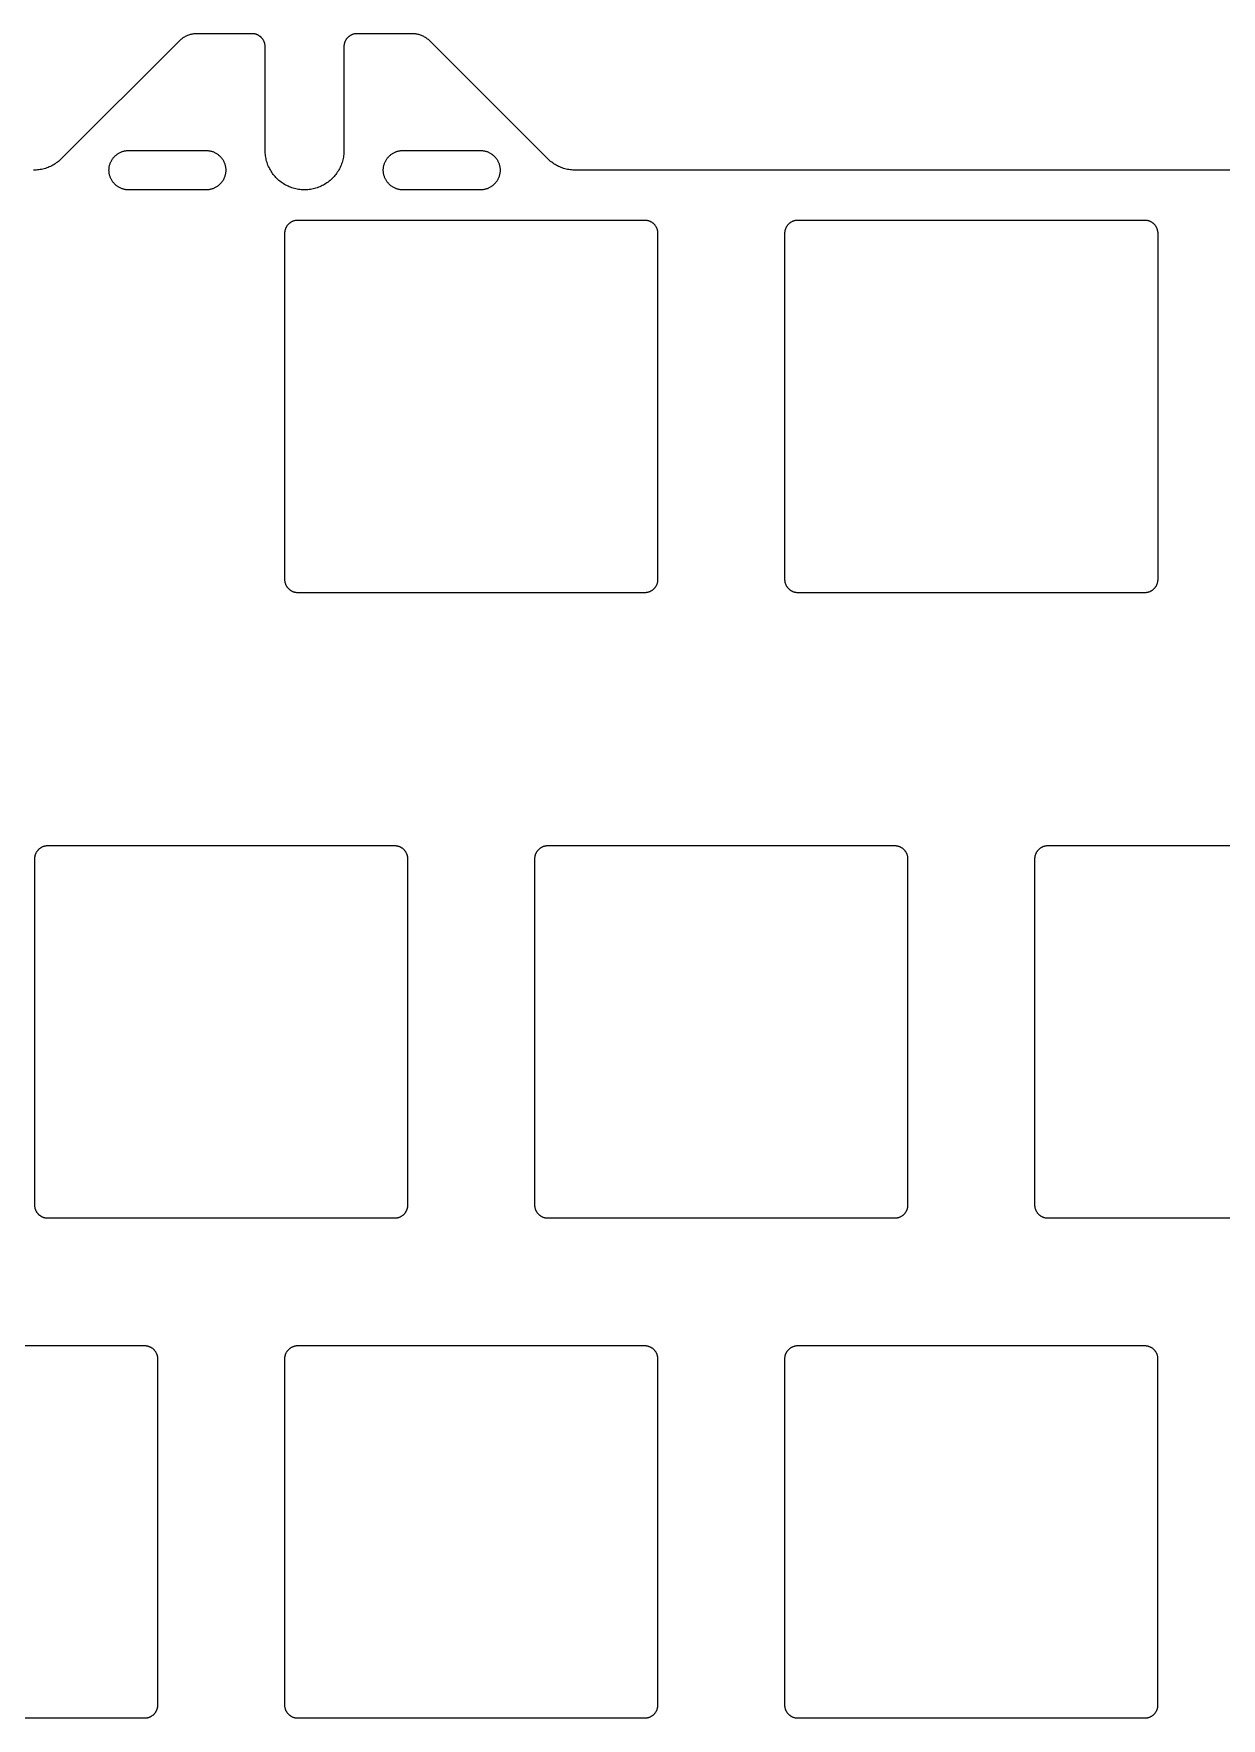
# Model space of a CAD drawing. Header units: millimetres. Extents: x -9 to 295, y -114 to 14.
# Drawn here: x 88.1 to 133.4, y -50 to 14.2 of the extents above; entities that cross this region are included whole.
import ezdxf

# ---------------------------------------------------------------- set-up
doc = ezdxf.new("R2010")
doc.units = ezdxf.units.MM
doc.layers.add('Layer 01', color=18, linetype='Continuous', true_color=0x000000)

msp = doc.modelspace()

# ---------------------------------------------------------------- linework, layer by layer
at = {"layer": 'Layer 01'}
for points in [[(177.004, 9), (108.746, 9), (108.695, 9.001), (108.644, 9.004), (108.593, 9.008), (108.542, 9.014), (108.491, 9.022), (108.441, 9.031), (108.391, 9.043), (108.342, 9.056), (108.293, 9.07), (108.244, 9.087), (108.196, 9.105), (108.149, 9.124), (108.102, 9.145), (108.056, 9.168), (108.011, 9.193), (107.967, 9.218), (107.924, 9.246), (107.881, 9.275), (107.84, 9.305), (107.8, 9.336), (107.761, 9.369), (107.722, 9.404), (107.686, 9.439), (103.218, 13.907), (103.193, 13.931), (103.168, 13.954), (103.142, 13.976), (103.115, 13.997), (103.087, 14.017), (103.059, 14.036), (103.03, 14.054), (103.001, 14.072), (102.971, 14.088), (102.94, 14.103), (102.909, 14.117), (102.878, 14.13), (102.846, 14.142), (102.813, 14.153), (102.781, 14.163), (102.748, 14.172), (102.714, 14.179), (102.681, 14.185), (102.647, 14.191), (102.613, 14.195), (102.579, 14.198), (102.545, 14.199), (102.511, 14.2), (100.425, 14.2), (100.408, 14.2), (100.391, 14.199), (100.374, 14.197), (100.357, 14.195), (100.34, 14.193), (100.323, 14.19), (100.307, 14.186), (100.29, 14.181), (100.274, 14.177), (100.258, 14.171), (100.242, 14.165), (100.226, 14.159), (100.21, 14.152), (100.195, 14.144), (100.18, 14.136), (100.165, 14.127), (100.151, 14.118), (100.137, 14.108), (100.123, 14.098), (100.109, 14.088), (100.096, 14.077), (100.084, 14.065), (100.071, 14.054), (100.06, 14.041), (100.048, 14.029), (100.037, 14.016), (100.027, 14.002), (100.017, 13.988), (100.007, 13.974), (99.998, 13.96), (99.989, 13.945), (99.981, 13.93), (99.973, 13.915), (99.966, 13.899), (99.96, 13.883), (99.954, 13.867), (99.948, 13.851), (99.944, 13.835), (99.939, 13.818), (99.935, 13.802), (99.932, 13.785), (99.93, 13.768), (99.928, 13.751), (99.926, 13.734), (99.925, 13.717), (99.925, 13.7), (99.925, 9.75), (99.924, 9.698), (99.921, 9.647), (99.917, 9.595), (99.911, 9.544), (99.903, 9.492), (99.893, 9.442), (99.881, 9.391), (99.868, 9.341), (99.853, 9.291), (99.836, 9.242), (99.818, 9.194), (99.798, 9.146), (99.776, 9.099), (99.753, 9.053), (99.728, 9.008), (99.702, 8.963), (99.674, 8.919), (99.645, 8.877), (99.614, 8.835), (99.581, 8.795), (99.548, 8.755), (99.513, 8.717), (99.476, 8.68), (99.439, 8.645), (99.4, 8.61), (99.36, 8.577), (99.319, 8.546), (99.277, 8.516), (99.234, 8.487), (99.19, 8.46), (99.145, 8.434), (99.099, 8.41), (99.052, 8.388), (99.005, 8.367), (98.957, 8.347), (98.908, 8.33), (98.859, 8.314), (98.809, 8.3), (98.759, 8.288), (98.708, 8.277), (98.657, 8.268), (98.606, 8.261), (98.554, 8.256), (98.503, 8.252), (98.451, 8.25), (98.399, 8.25), (98.347, 8.252), (98.296, 8.256), (98.244, 8.261), (98.193, 8.268), (98.142, 8.277), (98.091, 8.288), (98.041, 8.3), (97.991, 8.314), (97.942, 8.33), (97.893, 8.347), (97.845, 8.367), (97.798, 8.388), (97.751, 8.41), (97.705, 8.434), (97.66, 8.46), (97.616, 8.487), (97.573, 8.516), (97.531, 8.546), (97.49, 8.577), (97.45, 8.61), (97.411, 8.645), (97.374, 8.68), (97.337, 8.717), (97.302, 8.755), (97.269, 8.795), (97.236, 8.835), (97.205, 8.877), (97.176, 8.919), (97.148, 8.963), (97.122, 9.008), (97.097, 9.053), (97.074, 9.099), (97.052, 9.146), (97.032, 9.194), (97.014, 9.242), (96.997, 9.291), (96.982, 9.341), (96.969, 9.391), (96.957, 9.442), (96.947, 9.492), (96.939, 9.544), (96.933, 9.595), (96.929, 9.647), (96.926, 9.698), (96.925, 9.75), (96.925, 13.7), (96.925, 13.717), (96.924, 13.734), (96.922, 13.751), (96.92, 13.768), (96.918, 13.785), (96.915, 13.802), (96.911, 13.818), (96.906, 13.835), (96.902, 13.851), (96.896, 13.867), (96.89, 13.883), (96.884, 13.899), (96.877, 13.915), (96.869, 13.93), (96.861, 13.945), (96.852, 13.96), (96.843, 13.974), (96.833, 13.988), (96.823, 14.002), (96.813, 14.016), (96.802, 14.029), (96.79, 14.041), (96.779, 14.054), (96.766, 14.065), (96.754, 14.077), (96.741, 14.088), (96.727, 14.098), (96.713, 14.108), (96.699, 14.118), (96.685, 14.127), (96.67, 14.136), (96.655, 14.144), (96.64, 14.152), (96.624, 14.159), (96.608, 14.165), (96.592, 14.171), (96.576, 14.177), (96.56, 14.181), (96.543, 14.186), (96.527, 14.19), (96.51, 14.193), (96.493, 14.195), (96.476, 14.197), (96.459, 14.199), (96.442, 14.2), (96.425, 14.2), (94.339, 14.2), (94.305, 14.199), (94.271, 14.198), (94.237, 14.195), (94.203, 14.191), (94.169, 14.185), (94.136, 14.179), (94.102, 14.172), (94.069, 14.163), (94.037, 14.153), (94.004, 14.142), (93.972, 14.13), (93.941, 14.117), (93.91, 14.103), (93.879, 14.088), (93.849, 14.072), (93.82, 14.054), (93.791, 14.036), (93.763, 14.017), (93.735, 13.997), (93.708, 13.976), (93.682, 13.954), (93.657, 13.931), (93.632, 13.907), (89.164, 9.439), (89.128, 9.404), (89.089, 9.369), (89.05, 9.336), (89.01, 9.305), (88.969, 9.275), (88.926, 9.246), (88.883, 9.218), (88.839, 9.193), (88.794, 9.168), (88.748, 9.145), (88.701, 9.124), (88.654, 9.105), (88.606, 9.087), (88.557, 9.07), (88.508, 9.056), (88.459, 9.043), (88.409, 9.031), (88.359, 9.022), (88.308, 9.014), (88.257, 9.008), (88.206, 9.004), (88.155, 9.001), (88.104, 9)], [(139.95, -30.932), (126.75, -30.932), (126.733, -30.931), (126.716, -30.93), (126.699, -30.929), (126.682, -30.927), (126.665, -30.924), (126.648, -30.921), (126.632, -30.917), (126.615, -30.913), (126.599, -30.908), (126.583, -30.903), (126.567, -30.897), (126.551, -30.89), (126.535, -30.883), (126.52, -30.876), (126.505, -30.867), (126.49, -30.859), (126.476, -30.85), (126.462, -30.84), (126.448, -30.83), (126.434, -30.819), (126.421, -30.808), (126.409, -30.797), (126.396, -30.785), (126.385, -30.773), (126.373, -30.76), (126.362, -30.747), (126.352, -30.734), (126.342, -30.72), (126.332, -30.706), (126.323, -30.691), (126.314, -30.677), (126.306, -30.662), (126.298, -30.646), (126.291, -30.631), (126.285, -30.615), (126.279, -30.599), (126.273, -30.583), (126.269, -30.567), (126.264, -30.55), (126.26, -30.533), (126.257, -30.517), (126.255, -30.5), (126.253, -30.483), (126.251, -30.466), (126.25, -30.449), (126.25, -30.432), (126.25, -17.232), (126.25, -17.215), (126.251, -17.197), (126.253, -17.18), (126.255, -17.164), (126.257, -17.147), (126.26, -17.13), (126.264, -17.113), (126.269, -17.097), (126.273, -17.08), (126.279, -17.064), (126.285, -17.048), (126.291, -17.032), (126.298, -17.017), (126.306, -17.002), (126.314, -16.987), (126.323, -16.972), (126.332, -16.957), (126.342, -16.943), (126.352, -16.929), (126.362, -16.916), (126.373, -16.903), (126.385, -16.89), (126.396, -16.878), (126.409, -16.866), (126.421, -16.855), (126.434, -16.844), (126.448, -16.833), (126.462, -16.823), (126.476, -16.814), (126.49, -16.804), (126.505, -16.796), (126.52, -16.788), (126.535, -16.78), (126.551, -16.773), (126.567, -16.766), (126.583, -16.76), (126.599, -16.755), (126.615, -16.75), (126.632, -16.746), (126.648, -16.742), (126.665, -16.739), (126.682, -16.736), (126.699, -16.734), (126.716, -16.733), (126.733, -16.732), (126.75, -16.732), (139.95, -16.732)], [(79.125, -35.782), (92.325, -35.782), (92.342, -35.782), (92.359, -35.783), (92.376, -35.784), (92.393, -35.786), (92.41, -35.789), (92.427, -35.792), (92.443, -35.796), (92.46, -35.8), (92.476, -35.805), (92.492, -35.81), (92.508, -35.816), (92.524, -35.823), (92.54, -35.83), (92.555, -35.838), (92.57, -35.846), (92.585, -35.854), (92.599, -35.864), (92.613, -35.873), (92.627, -35.883), (92.641, -35.894), (92.654, -35.905), (92.666, -35.916), (92.679, -35.928), (92.69, -35.94), (92.702, -35.953), (92.713, -35.966), (92.723, -35.979), (92.733, -35.993), (92.743, -36.007), (92.752, -36.022), (92.761, -36.037), (92.769, -36.052), (92.777, -36.067), (92.784, -36.082), (92.79, -36.098), (92.796, -36.114), (92.802, -36.13), (92.806, -36.147), (92.811, -36.163), (92.815, -36.18), (92.818, -36.197), (92.82, -36.214), (92.822, -36.23), (92.824, -36.247), (92.825, -36.265), (92.825, -36.282), (92.825, -49.482), (92.825, -49.499), (92.824, -49.516), (92.822, -49.533), (92.82, -49.55), (92.818, -49.567), (92.815, -49.583), (92.811, -49.6), (92.806, -49.616), (92.802, -49.633), (92.796, -49.649), (92.79, -49.665), (92.784, -49.681), (92.777, -49.696), (92.769, -49.712), (92.761, -49.727), (92.752, -49.741), (92.743, -49.756), (92.733, -49.77), (92.723, -49.784), (92.713, -49.797), (92.702, -49.81), (92.69, -49.823), (92.679, -49.835), (92.666, -49.847), (92.654, -49.858), (92.641, -49.869), (92.627, -49.88), (92.613, -49.89), (92.599, -49.9), (92.585, -49.909), (92.57, -49.917), (92.555, -49.926), (92.54, -49.933), (92.524, -49.94), (92.508, -49.947), (92.492, -49.953), (92.476, -49.958), (92.46, -49.963), (92.443, -49.967), (92.427, -49.971), (92.41, -49.974), (92.393, -49.977), (92.376, -49.979), (92.359, -49.98), (92.342, -49.981), (92.325, -49.982), (79.125, -49.982)]]:
    msp.add_lwpolyline(points, dxfattribs=at)
for points in [[(94.675, 8.25), (91.725, 8.25), (91.699, 8.25), (91.673, 8.252), (91.647, 8.254), (91.622, 8.257), (91.596, 8.261), (91.571, 8.266), (91.546, 8.272), (91.52, 8.278), (91.496, 8.286), (91.471, 8.294), (91.447, 8.303), (91.423, 8.313), (91.4, 8.324), (91.376, 8.336), (91.354, 8.348), (91.331, 8.362), (91.31, 8.376), (91.288, 8.39), (91.268, 8.406), (91.247, 8.422), (91.228, 8.439), (91.209, 8.456), (91.19, 8.474), (91.172, 8.493), (91.155, 8.512), (91.139, 8.532), (91.123, 8.553), (91.108, 8.574), (91.093, 8.596), (91.08, 8.618), (91.067, 8.64), (91.055, 8.663), (91.044, 8.686), (91.033, 8.71), (91.024, 8.734), (91.015, 8.758), (91.007, 8.783), (91, 8.808), (90.994, 8.833), (90.988, 8.858), (90.984, 8.884), (90.98, 8.91), (90.978, 8.935), (90.976, 8.961), (90.975, 8.987), (90.975, 9.013), (90.976, 9.039), (90.978, 9.065), (90.98, 9.09), (90.984, 9.116), (90.988, 9.142), (90.994, 9.167), (91, 9.192), (91.007, 9.217), (91.015, 9.242), (91.024, 9.266), (91.033, 9.29), (91.044, 9.314), (91.055, 9.337), (91.067, 9.36), (91.08, 9.382), (91.093, 9.405), (91.108, 9.426), (91.123, 9.447), (91.139, 9.468), (91.155, 9.488), (91.172, 9.507), (91.19, 9.526), (91.209, 9.544), (91.228, 9.561), (91.247, 9.578), (91.268, 9.594), (91.288, 9.61), (91.31, 9.625), (91.331, 9.638), (91.354, 9.652), (91.376, 9.664), (91.4, 9.676), (91.423, 9.687), (91.447, 9.697), (91.471, 9.706), (91.496, 9.714), (91.52, 9.722), (91.546, 9.728), (91.571, 9.734), (91.596, 9.739), (91.622, 9.743), (91.647, 9.746), (91.673, 9.748), (91.699, 9.75), (91.725, 9.75), (94.675, 9.75), (94.701, 9.75), (94.727, 9.748), (94.753, 9.746), (94.778, 9.743), (94.804, 9.739), (94.829, 9.734), (94.854, 9.728), (94.88, 9.722), (94.904, 9.714), (94.929, 9.706), (94.953, 9.697), (94.977, 9.687), (95, 9.676), (95.024, 9.664), (95.046, 9.652), (95.069, 9.638), (95.09, 9.625), (95.112, 9.61), (95.132, 9.594), (95.153, 9.578), (95.172, 9.561), (95.191, 9.544), (95.21, 9.526), (95.228, 9.507), (95.245, 9.488), (95.261, 9.468), (95.277, 9.447), (95.292, 9.426), (95.307, 9.405), (95.32, 9.382), (95.333, 9.36), (95.345, 9.337), (95.356, 9.314), (95.367, 9.29), (95.376, 9.266), (95.385, 9.242), (95.393, 9.217), (95.4, 9.192), (95.406, 9.167), (95.412, 9.142), (95.416, 9.116), (95.42, 9.09), (95.422, 9.065), (95.424, 9.039), (95.425, 9.013), (95.425, 8.987), (95.424, 8.961), (95.422, 8.935), (95.42, 8.91), (95.416, 8.884), (95.412, 8.858), (95.406, 8.833), (95.4, 8.808), (95.393, 8.783), (95.385, 8.758), (95.376, 8.734), (95.367, 8.71), (95.356, 8.686), (95.345, 8.663), (95.333, 8.64), (95.32, 8.618), (95.307, 8.596), (95.292, 8.574), (95.277, 8.553), (95.261, 8.532), (95.245, 8.512), (95.228, 8.493), (95.21, 8.474), (95.191, 8.456), (95.172, 8.439), (95.153, 8.422), (95.132, 8.406), (95.112, 8.39), (95.09, 8.376), (95.069, 8.362), (95.046, 8.348), (95.024, 8.336), (95, 8.324), (94.977, 8.313), (94.953, 8.303), (94.929, 8.294), (94.904, 8.286), (94.88, 8.278), (94.854, 8.272), (94.829, 8.266), (94.804, 8.261), (94.778, 8.257), (94.753, 8.254), (94.727, 8.252), (94.701, 8.25)], [(105.125, 8.25), (102.175, 8.25), (102.149, 8.25), (102.123, 8.252), (102.097, 8.254), (102.072, 8.257), (102.046, 8.261), (102.021, 8.266), (101.996, 8.272), (101.97, 8.278), (101.946, 8.286), (101.921, 8.294), (101.897, 8.303), (101.873, 8.313), (101.85, 8.324), (101.826, 8.336), (101.804, 8.348), (101.781, 8.362), (101.76, 8.376), (101.738, 8.39), (101.718, 8.406), (101.697, 8.422), (101.678, 8.439), (101.659, 8.456), (101.64, 8.474), (101.622, 8.493), (101.605, 8.512), (101.589, 8.532), (101.573, 8.553), (101.558, 8.574), (101.543, 8.596), (101.53, 8.618), (101.517, 8.64), (101.505, 8.663), (101.494, 8.686), (101.483, 8.71), (101.474, 8.734), (101.465, 8.758), (101.457, 8.783), (101.45, 8.808), (101.444, 8.833), (101.438, 8.858), (101.434, 8.884), (101.43, 8.91), (101.428, 8.935), (101.426, 8.961), (101.425, 8.987), (101.425, 9.013), (101.426, 9.039), (101.428, 9.065), (101.43, 9.09), (101.434, 9.116), (101.438, 9.142), (101.444, 9.167), (101.45, 9.192), (101.457, 9.217), (101.465, 9.242), (101.474, 9.266), (101.483, 9.29), (101.494, 9.314), (101.505, 9.337), (101.517, 9.36), (101.53, 9.382), (101.543, 9.405), (101.558, 9.426), (101.573, 9.447), (101.589, 9.468), (101.605, 9.488), (101.622, 9.507), (101.64, 9.526), (101.659, 9.544), (101.678, 9.561), (101.697, 9.578), (101.718, 9.594), (101.738, 9.61), (101.76, 9.625), (101.781, 9.638), (101.804, 9.652), (101.826, 9.664), (101.85, 9.676), (101.873, 9.687), (101.897, 9.697), (101.921, 9.706), (101.946, 9.714), (101.97, 9.722), (101.996, 9.728), (102.021, 9.734), (102.046, 9.739), (102.072, 9.743), (102.097, 9.746), (102.123, 9.748), (102.149, 9.75), (102.175, 9.75), (105.125, 9.75), (105.151, 9.75), (105.177, 9.748), (105.203, 9.746), (105.228, 9.743), (105.254, 9.739), (105.279, 9.734), (105.304, 9.728), (105.33, 9.722), (105.354, 9.714), (105.379, 9.706), (105.403, 9.697), (105.427, 9.687), (105.45, 9.676), (105.474, 9.664), (105.496, 9.652), (105.519, 9.638), (105.54, 9.625), (105.562, 9.61), (105.582, 9.594), (105.603, 9.578), (105.622, 9.561), (105.641, 9.544), (105.66, 9.526), (105.678, 9.507), (105.695, 9.488), (105.711, 9.468), (105.727, 9.447), (105.742, 9.426), (105.757, 9.405), (105.77, 9.382), (105.783, 9.36), (105.795, 9.337), (105.806, 9.314), (105.817, 9.29), (105.826, 9.266), (105.835, 9.242), (105.843, 9.217), (105.85, 9.192), (105.856, 9.167), (105.862, 9.142), (105.866, 9.116), (105.87, 9.09), (105.872, 9.065), (105.874, 9.039), (105.875, 9.013), (105.875, 8.987), (105.874, 8.961), (105.872, 8.935), (105.87, 8.91), (105.866, 8.884), (105.862, 8.858), (105.856, 8.833), (105.85, 8.808), (105.843, 8.783), (105.835, 8.758), (105.826, 8.734), (105.817, 8.71), (105.806, 8.686), (105.795, 8.663), (105.783, 8.64), (105.77, 8.618), (105.757, 8.596), (105.742, 8.574), (105.727, 8.553), (105.711, 8.532), (105.695, 8.512), (105.678, 8.493), (105.66, 8.474), (105.641, 8.456), (105.622, 8.439), (105.603, 8.422), (105.582, 8.406), (105.562, 8.39), (105.54, 8.376), (105.519, 8.362), (105.496, 8.348), (105.474, 8.336), (105.45, 8.324), (105.427, 8.313), (105.403, 8.303), (105.379, 8.294), (105.354, 8.286), (105.33, 8.278), (105.304, 8.272), (105.279, 8.266), (105.254, 8.261), (105.228, 8.257), (105.203, 8.254), (105.177, 8.252), (105.151, 8.25)], [(111.377, 7.1), (111.394, 7.1), (111.411, 7.099), (111.428, 7.097), (111.445, 7.095), (111.462, 7.093), (111.479, 7.09), (111.495, 7.086), (111.512, 7.081), (111.528, 7.077), (111.544, 7.071), (111.56, 7.065), (111.576, 7.059), (111.592, 7.052), (111.607, 7.044), (111.622, 7.036), (111.637, 7.027), (111.651, 7.018), (111.665, 7.008), (111.679, 6.998), (111.692, 6.988), (111.706, 6.977), (111.718, 6.965), (111.73, 6.954), (111.742, 6.941), (111.754, 6.929), (111.765, 6.916), (111.775, 6.902), (111.785, 6.888), (111.795, 6.874), (111.804, 6.86), (111.813, 6.845), (111.821, 6.83), (111.828, 6.815), (111.836, 6.799), (111.842, 6.783), (111.848, 6.767), (111.853, 6.751), (111.858, 6.735), (111.863, 6.718), (111.866, 6.702), (111.87, 6.685), (111.872, 6.668), (111.874, 6.651), (111.876, 6.634), (111.877, 6.617), (111.877, 6.6), (111.877, -6.6), (111.877, -6.617), (111.876, -6.634), (111.874, -6.651), (111.872, -6.668), (111.87, -6.685), (111.866, -6.702), (111.863, -6.718), (111.858, -6.735), (111.853, -6.751), (111.848, -6.767), (111.842, -6.783), (111.836, -6.799), (111.828, -6.815), (111.821, -6.83), (111.813, -6.845), (111.804, -6.86), (111.795, -6.874), (111.785, -6.888), (111.775, -6.902), (111.765, -6.916), (111.754, -6.929), (111.742, -6.941), (111.73, -6.954), (111.718, -6.965), (111.706, -6.977), (111.692, -6.988), (111.679, -6.998), (111.665, -7.008), (111.651, -7.018), (111.637, -7.027), (111.622, -7.036), (111.607, -7.044), (111.592, -7.052), (111.576, -7.059), (111.56, -7.065), (111.544, -7.071), (111.528, -7.077), (111.512, -7.081), (111.495, -7.086), (111.479, -7.09), (111.462, -7.093), (111.445, -7.095), (111.428, -7.097), (111.411, -7.099), (111.394, -7.1), (111.377, -7.1), (98.177, -7.1), (98.16, -7.1), (98.143, -7.099), (98.126, -7.097), (98.109, -7.095), (98.092, -7.093), (98.075, -7.09), (98.059, -7.086), (98.042, -7.081), (98.026, -7.077), (98.009, -7.071), (97.993, -7.065), (97.978, -7.059), (97.962, -7.052), (97.947, -7.044), (97.932, -7.036), (97.917, -7.027), (97.903, -7.018), (97.889, -7.008), (97.875, -6.998), (97.861, -6.988), (97.848, -6.977), (97.836, -6.965), (97.823, -6.954), (97.812, -6.941), (97.8, -6.929), (97.789, -6.916), (97.779, -6.902), (97.768, -6.888), (97.759, -6.874), (97.75, -6.86), (97.741, -6.845), (97.733, -6.83), (97.725, -6.815), (97.718, -6.799), (97.712, -6.783), (97.706, -6.767), (97.7, -6.751), (97.695, -6.735), (97.691, -6.718), (97.687, -6.702), (97.684, -6.685), (97.682, -6.668), (97.68, -6.651), (97.678, -6.634), (97.677, -6.617), (97.677, -6.6), (97.677, 6.6), (97.677, 6.617), (97.678, 6.634), (97.68, 6.651), (97.682, 6.668), (97.684, 6.685), (97.687, 6.702), (97.691, 6.718), (97.695, 6.735), (97.7, 6.751), (97.706, 6.767), (97.712, 6.783), (97.718, 6.799), (97.725, 6.815), (97.733, 6.83), (97.741, 6.845), (97.75, 6.86), (97.759, 6.874), (97.768, 6.888), (97.779, 6.902), (97.789, 6.916), (97.8, 6.929), (97.812, 6.941), (97.823, 6.954), (97.836, 6.965), (97.848, 6.977), (97.861, 6.988), (97.875, 6.998), (97.889, 7.008), (97.903, 7.018), (97.917, 7.027), (97.932, 7.036), (97.947, 7.044), (97.962, 7.052), (97.978, 7.059), (97.993, 7.065), (98.009, 7.071), (98.026, 7.077), (98.042, 7.081), (98.059, 7.086), (98.075, 7.09), (98.092, 7.093), (98.109, 7.095), (98.126, 7.097), (98.143, 7.099), (98.16, 7.1), (98.177, 7.1)], [(130.427, 7.1), (130.444, 7.1), (130.461, 7.099), (130.478, 7.097), (130.495, 7.095), (130.512, 7.093), (130.529, 7.09), (130.545, 7.086), (130.562, 7.081), (130.578, 7.077), (130.594, 7.071), (130.61, 7.065), (130.626, 7.059), (130.642, 7.052), (130.657, 7.044), (130.672, 7.036), (130.687, 7.027), (130.701, 7.018), (130.715, 7.008), (130.729, 6.998), (130.742, 6.988), (130.756, 6.977), (130.768, 6.965), (130.78, 6.954), (130.792, 6.941), (130.804, 6.929), (130.815, 6.916), (130.825, 6.902), (130.835, 6.888), (130.845, 6.874), (130.854, 6.86), (130.863, 6.845), (130.871, 6.83), (130.878, 6.815), (130.886, 6.799), (130.892, 6.783), (130.898, 6.767), (130.903, 6.751), (130.908, 6.735), (130.913, 6.718), (130.916, 6.702), (130.92, 6.685), (130.922, 6.668), (130.924, 6.651), (130.926, 6.634), (130.927, 6.617), (130.927, 6.6), (130.927, -6.6), (130.927, -6.617), (130.926, -6.634), (130.924, -6.651), (130.922, -6.668), (130.92, -6.685), (130.916, -6.702), (130.913, -6.718), (130.908, -6.735), (130.903, -6.751), (130.898, -6.767), (130.892, -6.783), (130.886, -6.799), (130.878, -6.815), (130.871, -6.83), (130.863, -6.845), (130.854, -6.86), (130.845, -6.874), (130.835, -6.888), (130.825, -6.902), (130.815, -6.916), (130.804, -6.929), (130.792, -6.941), (130.78, -6.954), (130.768, -6.965), (130.756, -6.977), (130.742, -6.988), (130.729, -6.998), (130.715, -7.008), (130.701, -7.018), (130.687, -7.027), (130.672, -7.036), (130.657, -7.044), (130.642, -7.052), (130.626, -7.059), (130.61, -7.065), (130.594, -7.071), (130.578, -7.077), (130.562, -7.081), (130.545, -7.086), (130.529, -7.09), (130.512, -7.093), (130.495, -7.095), (130.478, -7.097), (130.461, -7.099), (130.444, -7.1), (130.427, -7.1), (117.227, -7.1), (117.21, -7.1), (117.193, -7.099), (117.176, -7.097), (117.159, -7.095), (117.142, -7.093), (117.125, -7.09), (117.109, -7.086), (117.092, -7.081), (117.076, -7.077), (117.059, -7.071), (117.043, -7.065), (117.028, -7.059), (117.012, -7.052), (116.997, -7.044), (116.982, -7.036), (116.967, -7.027), (116.953, -7.018), (116.939, -7.008), (116.925, -6.998), (116.911, -6.988), (116.898, -6.977), (116.886, -6.965), (116.873, -6.954), (116.862, -6.941), (116.85, -6.929), (116.839, -6.916), (116.829, -6.902), (116.818, -6.888), (116.809, -6.874), (116.8, -6.86), (116.791, -6.845), (116.783, -6.83), (116.775, -6.815), (116.768, -6.799), (116.762, -6.783), (116.756, -6.767), (116.75, -6.751), (116.745, -6.735), (116.741, -6.718), (116.737, -6.702), (116.734, -6.685), (116.732, -6.668), (116.73, -6.651), (116.728, -6.634), (116.727, -6.617), (116.727, -6.6), (116.727, 6.6), (116.727, 6.617), (116.728, 6.634), (116.73, 6.651), (116.732, 6.668), (116.734, 6.685), (116.737, 6.702), (116.741, 6.718), (116.745, 6.735), (116.75, 6.751), (116.756, 6.767), (116.762, 6.783), (116.768, 6.799), (116.775, 6.815), (116.783, 6.83), (116.791, 6.845), (116.8, 6.86), (116.809, 6.874), (116.818, 6.888), (116.829, 6.902), (116.839, 6.916), (116.85, 6.929), (116.862, 6.941), (116.873, 6.954), (116.886, 6.965), (116.898, 6.977), (116.911, 6.988), (116.925, 6.998), (116.939, 7.008), (116.953, 7.018), (116.967, 7.027), (116.982, 7.036), (116.997, 7.044), (117.012, 7.052), (117.028, 7.059), (117.043, 7.065), (117.059, 7.071), (117.076, 7.077), (117.092, 7.081), (117.109, 7.086), (117.125, 7.09), (117.142, 7.093), (117.159, 7.095), (117.176, 7.097), (117.193, 7.099), (117.21, 7.1), (117.227, 7.1)], [(101.85, -16.732), (101.867, -16.732), (101.884, -16.733), (101.901, -16.734), (101.918, -16.736), (101.935, -16.739), (101.952, -16.742), (101.968, -16.746), (101.985, -16.75), (102.001, -16.755), (102.017, -16.76), (102.033, -16.766), (102.049, -16.773), (102.065, -16.78), (102.08, -16.788), (102.095, -16.796), (102.11, -16.804), (102.124, -16.814), (102.138, -16.823), (102.152, -16.833), (102.166, -16.844), (102.179, -16.855), (102.191, -16.866), (102.204, -16.878), (102.215, -16.89), (102.227, -16.903), (102.238, -16.916), (102.248, -16.929), (102.258, -16.943), (102.268, -16.957), (102.277, -16.972), (102.286, -16.987), (102.294, -17.002), (102.302, -17.017), (102.309, -17.032), (102.315, -17.048), (102.321, -17.064), (102.327, -17.08), (102.331, -17.097), (102.336, -17.113), (102.34, -17.13), (102.343, -17.147), (102.345, -17.164), (102.347, -17.18), (102.349, -17.197), (102.35, -17.215), (102.35, -17.232), (102.35, -30.432), (102.35, -30.449), (102.349, -30.466), (102.347, -30.483), (102.345, -30.5), (102.343, -30.517), (102.34, -30.533), (102.336, -30.55), (102.331, -30.567), (102.327, -30.583), (102.321, -30.599), (102.315, -30.615), (102.309, -30.631), (102.302, -30.646), (102.294, -30.662), (102.286, -30.677), (102.277, -30.691), (102.268, -30.706), (102.258, -30.72), (102.248, -30.734), (102.238, -30.747), (102.227, -30.76), (102.215, -30.773), (102.204, -30.785), (102.191, -30.797), (102.179, -30.808), (102.166, -30.819), (102.152, -30.83), (102.138, -30.84), (102.124, -30.85), (102.11, -30.859), (102.095, -30.867), (102.08, -30.876), (102.065, -30.883), (102.049, -30.89), (102.033, -30.897), (102.017, -30.903), (102.001, -30.908), (101.985, -30.913), (101.968, -30.917), (101.952, -30.921), (101.935, -30.924), (101.918, -30.927), (101.901, -30.929), (101.884, -30.93), (101.867, -30.931), (101.85, -30.932), (88.65, -30.932), (88.633, -30.931), (88.616, -30.93), (88.599, -30.929), (88.582, -30.927), (88.565, -30.924), (88.548, -30.921), (88.532, -30.917), (88.515, -30.913), (88.499, -30.908), (88.483, -30.903), (88.467, -30.897), (88.451, -30.89), (88.435, -30.883), (88.42, -30.876), (88.405, -30.867), (88.39, -30.859), (88.376, -30.85), (88.362, -30.84), (88.348, -30.83), (88.334, -30.819), (88.321, -30.808), (88.309, -30.797), (88.296, -30.785), (88.285, -30.773), (88.273, -30.76), (88.262, -30.747), (88.252, -30.734), (88.242, -30.72), (88.232, -30.706), (88.223, -30.691), (88.214, -30.677), (88.206, -30.662), (88.198, -30.646), (88.191, -30.631), (88.185, -30.615), (88.179, -30.599), (88.173, -30.583), (88.169, -30.567), (88.164, -30.55), (88.16, -30.533), (88.157, -30.517), (88.155, -30.5), (88.153, -30.483), (88.151, -30.466), (88.15, -30.449), (88.15, -30.432), (88.15, -17.232), (88.15, -17.215), (88.151, -17.197), (88.153, -17.18), (88.155, -17.164), (88.157, -17.147), (88.16, -17.13), (88.164, -17.113), (88.169, -17.097), (88.173, -17.08), (88.179, -17.064), (88.185, -17.048), (88.191, -17.032), (88.198, -17.017), (88.206, -17.002), (88.214, -16.987), (88.223, -16.972), (88.232, -16.957), (88.242, -16.943), (88.252, -16.929), (88.262, -16.916), (88.273, -16.903), (88.285, -16.89), (88.296, -16.878), (88.309, -16.866), (88.321, -16.855), (88.334, -16.844), (88.348, -16.833), (88.362, -16.823), (88.376, -16.814), (88.39, -16.804), (88.405, -16.796), (88.42, -16.788), (88.435, -16.78), (88.451, -16.773), (88.467, -16.766), (88.483, -16.76), (88.499, -16.755), (88.515, -16.75), (88.532, -16.746), (88.548, -16.742), (88.565, -16.739), (88.582, -16.736), (88.599, -16.734), (88.616, -16.733), (88.633, -16.732), (88.65, -16.732)], [(120.9, -16.732), (120.917, -16.732), (120.934, -16.733), (120.951, -16.734), (120.968, -16.736), (120.985, -16.739), (121.002, -16.742), (121.018, -16.746), (121.035, -16.75), (121.051, -16.755), (121.067, -16.76), (121.083, -16.766), (121.099, -16.773), (121.115, -16.78), (121.13, -16.788), (121.145, -16.796), (121.16, -16.804), (121.174, -16.814), (121.188, -16.823), (121.202, -16.833), (121.216, -16.844), (121.229, -16.855), (121.241, -16.866), (121.254, -16.878), (121.265, -16.89), (121.277, -16.903), (121.288, -16.916), (121.298, -16.929), (121.308, -16.943), (121.318, -16.957), (121.327, -16.972), (121.336, -16.987), (121.344, -17.002), (121.352, -17.017), (121.359, -17.032), (121.365, -17.048), (121.371, -17.064), (121.377, -17.08), (121.381, -17.097), (121.386, -17.113), (121.39, -17.13), (121.393, -17.147), (121.395, -17.164), (121.397, -17.18), (121.399, -17.197), (121.4, -17.215), (121.4, -17.232), (121.4, -30.432), (121.4, -30.449), (121.399, -30.466), (121.397, -30.483), (121.395, -30.5), (121.393, -30.517), (121.39, -30.533), (121.386, -30.55), (121.381, -30.567), (121.377, -30.583), (121.371, -30.599), (121.365, -30.615), (121.359, -30.631), (121.352, -30.646), (121.344, -30.662), (121.336, -30.677), (121.327, -30.691), (121.318, -30.706), (121.308, -30.72), (121.298, -30.734), (121.288, -30.747), (121.277, -30.76), (121.265, -30.773), (121.254, -30.785), (121.241, -30.797), (121.229, -30.808), (121.216, -30.819), (121.202, -30.83), (121.188, -30.84), (121.174, -30.85), (121.16, -30.859), (121.145, -30.867), (121.13, -30.876), (121.115, -30.883), (121.099, -30.89), (121.083, -30.897), (121.067, -30.903), (121.051, -30.908), (121.035, -30.913), (121.018, -30.917), (121.002, -30.921), (120.985, -30.924), (120.968, -30.927), (120.951, -30.929), (120.934, -30.93), (120.917, -30.931), (120.9, -30.932), (107.7, -30.932), (107.683, -30.931), (107.666, -30.93), (107.649, -30.929), (107.632, -30.927), (107.615, -30.924), (107.598, -30.921), (107.582, -30.917), (107.565, -30.913), (107.549, -30.908), (107.533, -30.903), (107.517, -30.897), (107.501, -30.89), (107.485, -30.883), (107.47, -30.876), (107.455, -30.867), (107.44, -30.859), (107.426, -30.85), (107.412, -30.84), (107.398, -30.83), (107.384, -30.819), (107.371, -30.808), (107.359, -30.797), (107.346, -30.785), (107.335, -30.773), (107.323, -30.76), (107.312, -30.747), (107.302, -30.734), (107.292, -30.72), (107.282, -30.706), (107.273, -30.691), (107.264, -30.677), (107.256, -30.662), (107.248, -30.646), (107.241, -30.631), (107.235, -30.615), (107.229, -30.599), (107.223, -30.583), (107.219, -30.567), (107.214, -30.55), (107.21, -30.533), (107.207, -30.517), (107.205, -30.5), (107.203, -30.483), (107.201, -30.466), (107.2, -30.449), (107.2, -30.432), (107.2, -17.232), (107.2, -17.215), (107.201, -17.197), (107.203, -17.18), (107.205, -17.164), (107.207, -17.147), (107.21, -17.13), (107.214, -17.113), (107.219, -17.097), (107.223, -17.08), (107.229, -17.064), (107.235, -17.048), (107.241, -17.032), (107.248, -17.017), (107.256, -17.002), (107.264, -16.987), (107.273, -16.972), (107.282, -16.957), (107.292, -16.943), (107.302, -16.929), (107.312, -16.916), (107.323, -16.903), (107.335, -16.89), (107.346, -16.878), (107.359, -16.866), (107.371, -16.855), (107.384, -16.844), (107.398, -16.833), (107.412, -16.823), (107.426, -16.814), (107.44, -16.804), (107.455, -16.796), (107.47, -16.788), (107.485, -16.78), (107.501, -16.773), (107.517, -16.766), (107.533, -16.76), (107.549, -16.755), (107.565, -16.75), (107.582, -16.746), (107.598, -16.742), (107.615, -16.739), (107.632, -16.736), (107.649, -16.734), (107.666, -16.733), (107.683, -16.732), (107.7, -16.732)], [(111.375, -35.782), (111.392, -35.782), (111.409, -35.783), (111.426, -35.784), (111.443, -35.786), (111.46, -35.789), (111.477, -35.792), (111.493, -35.796), (111.51, -35.8), (111.526, -35.805), (111.542, -35.81), (111.558, -35.816), (111.574, -35.823), (111.59, -35.83), (111.605, -35.838), (111.62, -35.846), (111.635, -35.854), (111.649, -35.864), (111.663, -35.873), (111.677, -35.883), (111.691, -35.894), (111.704, -35.905), (111.716, -35.916), (111.729, -35.928), (111.74, -35.94), (111.752, -35.953), (111.763, -35.966), (111.773, -35.979), (111.783, -35.993), (111.793, -36.007), (111.802, -36.022), (111.811, -36.037), (111.819, -36.052), (111.827, -36.067), (111.834, -36.082), (111.84, -36.098), (111.846, -36.114), (111.852, -36.13), (111.856, -36.147), (111.861, -36.163), (111.865, -36.18), (111.868, -36.197), (111.87, -36.214), (111.872, -36.23), (111.874, -36.247), (111.875, -36.265), (111.875, -36.282), (111.875, -49.482), (111.875, -49.499), (111.874, -49.516), (111.872, -49.533), (111.87, -49.55), (111.868, -49.567), (111.865, -49.583), (111.861, -49.6), (111.856, -49.616), (111.852, -49.633), (111.846, -49.649), (111.84, -49.665), (111.834, -49.681), (111.827, -49.696), (111.819, -49.712), (111.811, -49.727), (111.802, -49.741), (111.793, -49.756), (111.783, -49.77), (111.773, -49.784), (111.763, -49.797), (111.752, -49.81), (111.74, -49.823), (111.729, -49.835), (111.716, -49.847), (111.704, -49.858), (111.691, -49.869), (111.677, -49.88), (111.663, -49.89), (111.649, -49.9), (111.635, -49.909), (111.62, -49.917), (111.605, -49.926), (111.59, -49.933), (111.574, -49.94), (111.558, -49.947), (111.542, -49.953), (111.526, -49.958), (111.51, -49.963), (111.493, -49.967), (111.477, -49.971), (111.46, -49.974), (111.443, -49.977), (111.426, -49.979), (111.409, -49.98), (111.392, -49.981), (111.375, -49.982), (98.175, -49.982), (98.158, -49.981), (98.141, -49.98), (98.124, -49.979), (98.107, -49.977), (98.09, -49.974), (98.073, -49.971), (98.057, -49.967), (98.04, -49.963), (98.024, -49.958), (98.008, -49.953), (97.992, -49.947), (97.976, -49.94), (97.96, -49.933), (97.945, -49.926), (97.93, -49.917), (97.915, -49.909), (97.901, -49.9), (97.887, -49.89), (97.873, -49.88), (97.859, -49.869), (97.846, -49.858), (97.834, -49.847), (97.821, -49.835), (97.81, -49.823), (97.798, -49.81), (97.787, -49.797), (97.777, -49.784), (97.767, -49.77), (97.757, -49.756), (97.748, -49.741), (97.739, -49.727), (97.731, -49.712), (97.723, -49.696), (97.716, -49.681), (97.71, -49.665), (97.704, -49.649), (97.698, -49.633), (97.694, -49.616), (97.689, -49.6), (97.685, -49.583), (97.682, -49.567), (97.68, -49.55), (97.678, -49.533), (97.676, -49.516), (97.675, -49.499), (97.675, -49.482), (97.675, -36.282), (97.675, -36.265), (97.676, -36.247), (97.678, -36.23), (97.68, -36.214), (97.682, -36.197), (97.685, -36.18), (97.689, -36.163), (97.694, -36.147), (97.698, -36.13), (97.704, -36.114), (97.71, -36.098), (97.716, -36.082), (97.723, -36.067), (97.731, -36.052), (97.739, -36.037), (97.748, -36.022), (97.757, -36.007), (97.767, -35.993), (97.777, -35.979), (97.787, -35.966), (97.798, -35.953), (97.81, -35.94), (97.821, -35.928), (97.834, -35.916), (97.846, -35.905), (97.859, -35.894), (97.873, -35.883), (97.887, -35.873), (97.901, -35.864), (97.915, -35.854), (97.93, -35.846), (97.945, -35.838), (97.96, -35.83), (97.976, -35.823), (97.992, -35.816), (98.008, -35.81), (98.024, -35.805), (98.04, -35.8), (98.057, -35.796), (98.073, -35.792), (98.09, -35.789), (98.107, -35.786), (98.124, -35.784), (98.141, -35.783), (98.158, -35.782), (98.175, -35.782)], [(130.425, -35.782), (130.442, -35.782), (130.459, -35.783), (130.476, -35.784), (130.493, -35.786), (130.51, -35.789), (130.527, -35.792), (130.543, -35.796), (130.56, -35.8), (130.576, -35.805), (130.592, -35.81), (130.608, -35.816), (130.624, -35.823), (130.64, -35.83), (130.655, -35.838), (130.67, -35.846), (130.685, -35.854), (130.699, -35.864), (130.713, -35.873), (130.727, -35.883), (130.741, -35.894), (130.754, -35.905), (130.766, -35.916), (130.779, -35.928), (130.79, -35.94), (130.802, -35.953), (130.813, -35.966), (130.823, -35.979), (130.833, -35.993), (130.843, -36.007), (130.852, -36.022), (130.861, -36.037), (130.869, -36.052), (130.877, -36.067), (130.884, -36.082), (130.89, -36.098), (130.896, -36.114), (130.902, -36.13), (130.906, -36.147), (130.911, -36.163), (130.915, -36.18), (130.918, -36.197), (130.92, -36.214), (130.922, -36.23), (130.924, -36.247), (130.925, -36.265), (130.925, -36.282), (130.925, -49.482), (130.925, -49.499), (130.924, -49.516), (130.922, -49.533), (130.92, -49.55), (130.918, -49.567), (130.915, -49.583), (130.911, -49.6), (130.906, -49.616), (130.902, -49.633), (130.896, -49.649), (130.89, -49.665), (130.884, -49.681), (130.877, -49.696), (130.869, -49.712), (130.861, -49.727), (130.852, -49.741), (130.843, -49.756), (130.833, -49.77), (130.823, -49.784), (130.813, -49.797), (130.802, -49.81), (130.79, -49.823), (130.779, -49.835), (130.766, -49.847), (130.754, -49.858), (130.741, -49.869), (130.727, -49.88), (130.713, -49.89), (130.699, -49.9), (130.685, -49.909), (130.67, -49.917), (130.655, -49.926), (130.64, -49.933), (130.624, -49.94), (130.608, -49.947), (130.592, -49.953), (130.576, -49.958), (130.56, -49.963), (130.543, -49.967), (130.527, -49.971), (130.51, -49.974), (130.493, -49.977), (130.476, -49.979), (130.459, -49.98), (130.442, -49.981), (130.425, -49.982), (117.225, -49.982), (117.208, -49.981), (117.191, -49.98), (117.174, -49.979), (117.157, -49.977), (117.14, -49.974), (117.123, -49.971), (117.107, -49.967), (117.09, -49.963), (117.074, -49.958), (117.058, -49.953), (117.042, -49.947), (117.026, -49.94), (117.01, -49.933), (116.995, -49.926), (116.98, -49.917), (116.965, -49.909), (116.951, -49.9), (116.937, -49.89), (116.923, -49.88), (116.909, -49.869), (116.896, -49.858), (116.884, -49.847), (116.871, -49.835), (116.86, -49.823), (116.848, -49.81), (116.837, -49.797), (116.827, -49.784), (116.817, -49.77), (116.807, -49.756), (116.798, -49.741), (116.789, -49.727), (116.781, -49.712), (116.773, -49.696), (116.766, -49.681), (116.76, -49.665), (116.754, -49.649), (116.748, -49.633), (116.744, -49.616), (116.739, -49.6), (116.735, -49.583), (116.732, -49.567), (116.73, -49.55), (116.728, -49.533), (116.726, -49.516), (116.725, -49.499), (116.725, -49.482), (116.725, -36.282), (116.725, -36.265), (116.726, -36.247), (116.728, -36.23), (116.73, -36.214), (116.732, -36.197), (116.735, -36.18), (116.739, -36.163), (116.744, -36.147), (116.748, -36.13), (116.754, -36.114), (116.76, -36.098), (116.766, -36.082), (116.773, -36.067), (116.781, -36.052), (116.789, -36.037), (116.798, -36.022), (116.807, -36.007), (116.817, -35.993), (116.827, -35.979), (116.837, -35.966), (116.848, -35.953), (116.86, -35.94), (116.871, -35.928), (116.884, -35.916), (116.896, -35.905), (116.909, -35.894), (116.923, -35.883), (116.937, -35.873), (116.951, -35.864), (116.965, -35.854), (116.98, -35.846), (116.995, -35.838), (117.01, -35.83), (117.026, -35.823), (117.042, -35.816), (117.058, -35.81), (117.074, -35.805), (117.09, -35.8), (117.107, -35.796), (117.123, -35.792), (117.14, -35.789), (117.157, -35.786), (117.174, -35.784), (117.191, -35.783), (117.208, -35.782), (117.225, -35.782)]]:
    msp.add_lwpolyline(points, close=True, dxfattribs=at)

doc.saveas('drawing.dxf')
